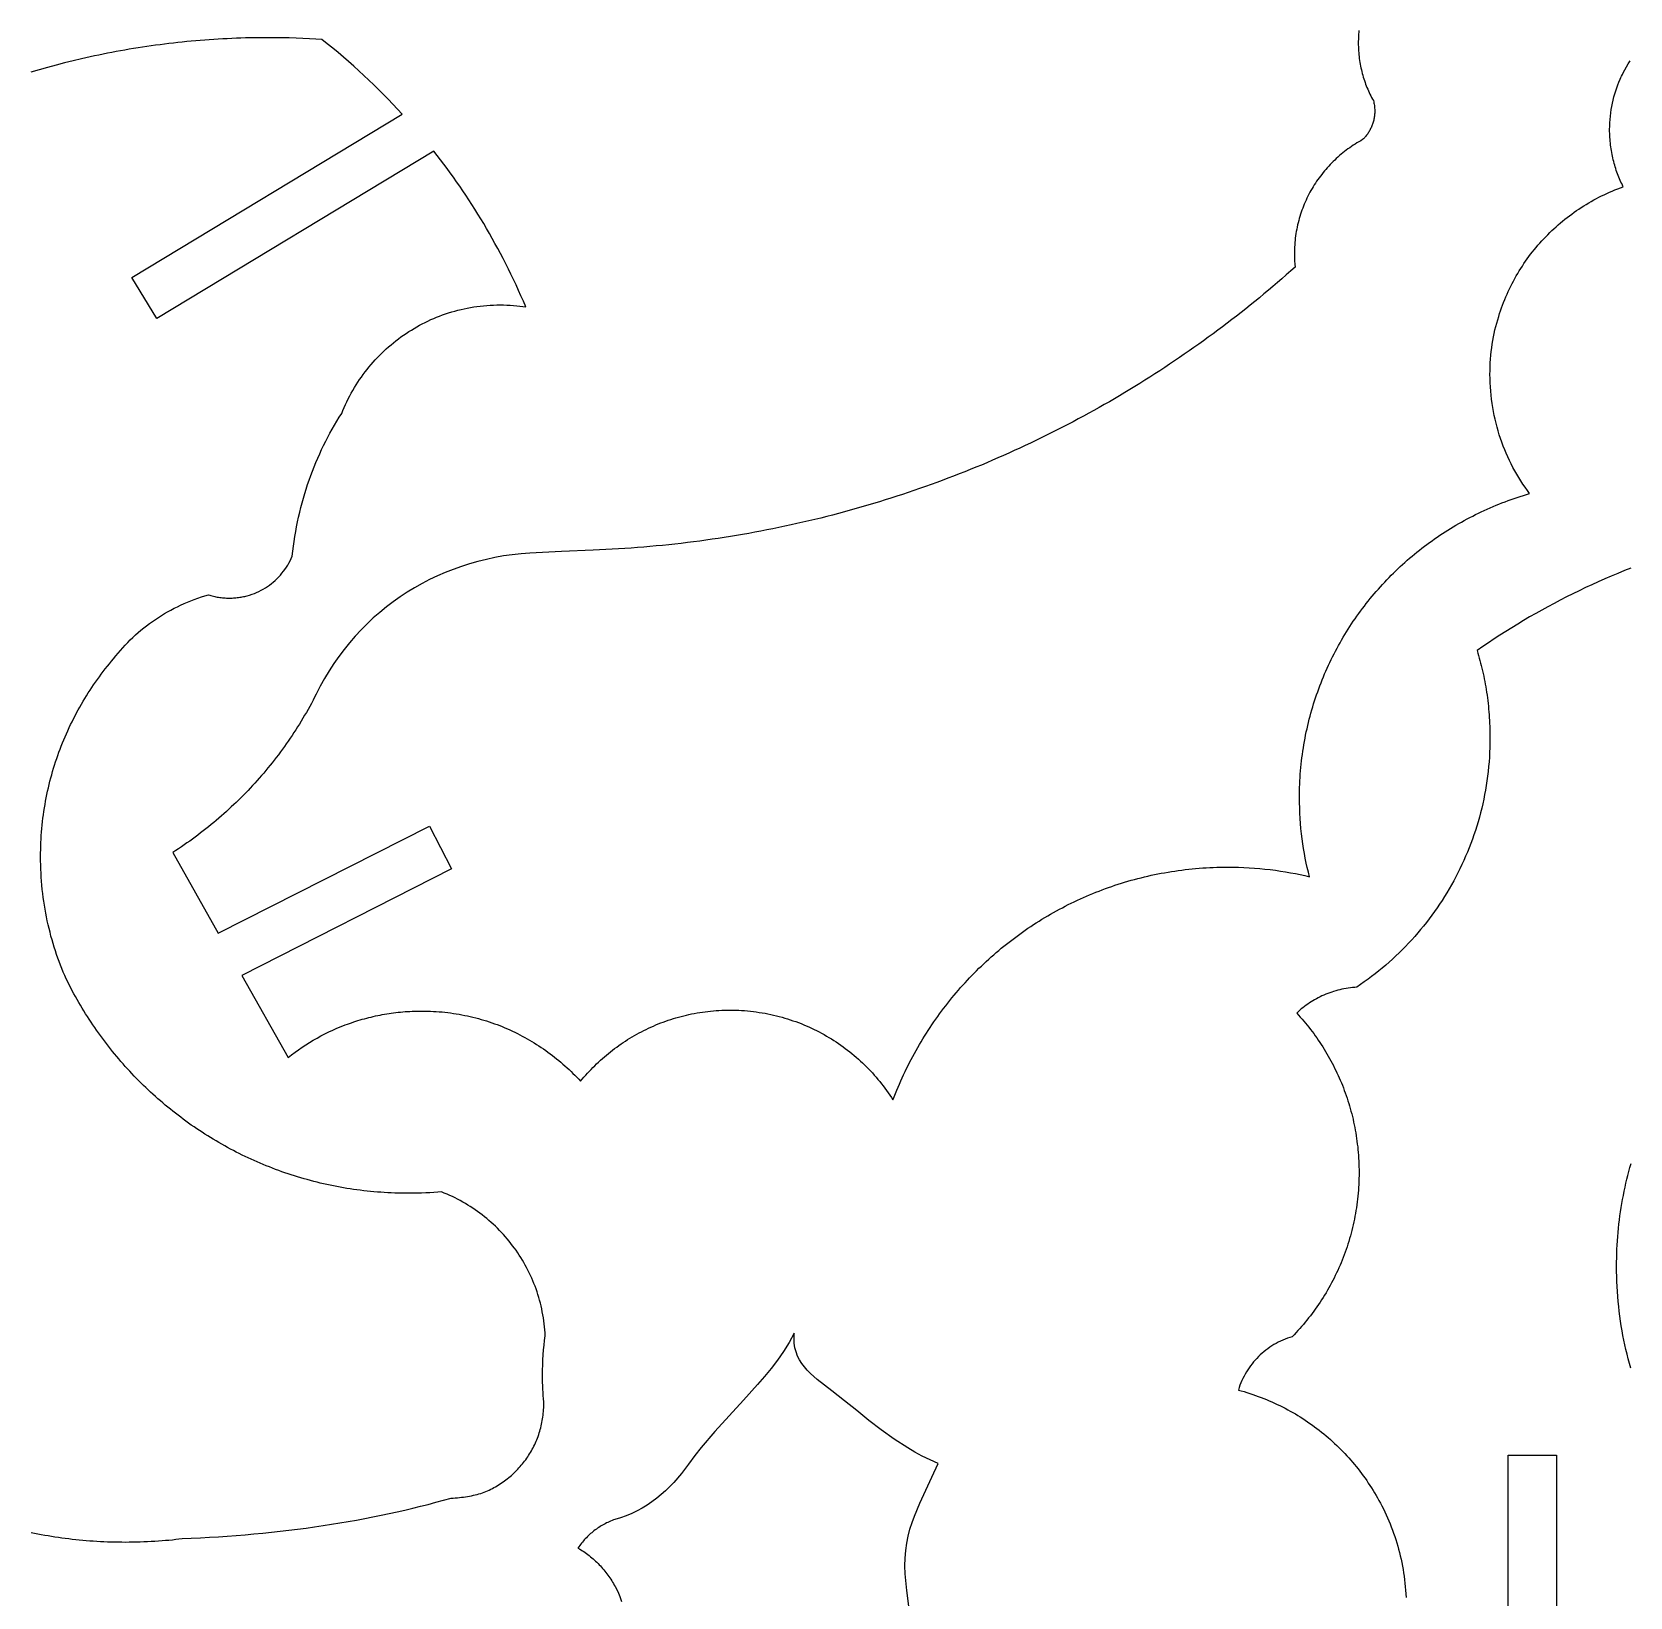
# Model space of a CAD drawing. Extents: x 296 to 476, y 465 to 753.
# Drawn here: x 346.6 to 397.6, y 646.4 to 696.4 of the extents above; entities that cross this region are included whole.
import ezdxf

# ---------------------------------------------------------------- set-up
doc = ezdxf.new("R2010")
doc.units = 0
doc.layers.add('Default_Layer', color=1, linetype='CONTINUOUS')

msp = doc.modelspace()

# ---------------------------------------------------------------- linework, layer by layer
at = {"layer": 'Default_Layer'}
for points in [[(388.936, 696.402), (388.93, 696.346), (388.926, 696.29), (388.922, 696.233), (388.919, 696.177), (388.917, 696.12), (388.916, 696.062), (388.915, 696.005), (388.916, 695.942), (388.917, 695.879), (388.92, 695.816), (388.923, 695.754), (388.928, 695.692), (388.934, 695.63), (388.94, 695.568), (388.948, 695.507), (388.956, 695.446), (388.966, 695.386), (388.976, 695.326), (388.988, 695.266), (389, 695.206), (389.013, 695.147), (389.027, 695.089), (389.042, 695.031), (389.058, 694.973), (389.075, 694.916), (389.092, 694.859), (389.111, 694.802), (389.13, 694.747), (389.15, 694.691), (389.171, 694.636), (389.193, 694.582), (389.216, 694.528), (389.239, 694.474), (389.263, 694.422), (389.288, 694.369), (389.314, 694.318), (389.341, 694.267), (389.368, 694.216), (389.396, 694.166), (389.406, 694.128), (389.415, 694.089), (389.422, 694.048), (389.428, 694.007), (389.433, 693.965), (389.437, 693.922), (389.439, 693.878), (389.44, 693.834), (389.439, 693.801), (389.438, 693.767), (389.436, 693.734), (389.433, 693.702), (389.429, 693.669), (389.425, 693.637), (389.419, 693.605), (389.413, 693.573), (389.406, 693.542), (389.398, 693.51), (389.39, 693.48), (389.381, 693.449), (389.371, 693.419), (389.36, 693.389), (389.349, 693.359), (389.336, 693.33), (389.324, 693.301), (389.31, 693.273), (389.296, 693.245), (389.281, 693.217), (389.266, 693.19), (389.249, 693.163), (389.233, 693.137), (389.215, 693.111), (389.197, 693.085), (389.179, 693.06), (389.159, 693.036), (389.14, 693.012), (389.119, 692.988), (389.098, 692.965), (389.077, 692.943), (389.055, 692.921), (388.994, 692.887), (388.934, 692.852), (388.874, 692.816), (388.815, 692.78), (388.757, 692.742), (388.699, 692.703), (388.642, 692.664), (388.586, 692.624), (388.531, 692.583), (388.476, 692.541), (388.422, 692.498), (388.369, 692.454), (388.316, 692.41), (388.264, 692.364), (388.213, 692.318), (388.163, 692.271), (388.114, 692.223), (388.065, 692.175), (388.018, 692.126), (387.971, 692.075), (387.925, 692.025), (387.879, 691.973), (387.835, 691.921), (387.791, 691.868), (387.749, 691.814), (387.707, 691.76), (387.666, 691.705), (387.626, 691.649), (387.587, 691.592), (387.549, 691.535), (387.512, 691.478), (387.476, 691.419), (387.441, 691.36), (387.406, 691.301), (387.373, 691.241), (387.341, 691.18), (387.309, 691.118), (387.279, 691.056), (387.25, 690.994), (387.221, 690.931), (387.194, 690.867), (387.168, 690.803), (387.143, 690.738), (387.119, 690.673), (387.096, 690.607), (387.074, 690.541), (387.053, 690.474), (387.033, 690.407), (387.015, 690.34), (386.997, 690.272), (386.981, 690.203), (386.966, 690.134), (386.952, 690.065), (386.939, 689.995), (386.927, 689.925), (386.917, 689.854), (386.907, 689.783), (386.899, 689.712), (386.892, 689.64), (386.887, 689.568), (386.882, 689.496), (386.879, 689.423), (386.877, 689.35), (386.877, 689.277), (386.878, 689.166), (386.882, 689.058), (386.889, 688.954), (386.898, 688.856), (386.759, 688.731), (386.618, 688.607), (386.477, 688.484), (386.336, 688.362), (386.193, 688.241), (386.05, 688.12), (385.907, 688), (385.762, 687.88), (385.617, 687.762), (385.472, 687.644), (385.325, 687.527), (385.178, 687.41), (385.031, 687.295), (384.883, 687.18), (384.734, 687.066), (384.584, 686.952), (384.434, 686.84), (384.283, 686.728), (384.132, 686.617), (383.98, 686.507), (383.827, 686.397), (383.674, 686.288), (383.52, 686.181), (383.366, 686.073), (383.211, 685.967), (383.055, 685.862), (382.899, 685.757), (382.742, 685.653), (382.584, 685.55), (382.426, 685.447), (382.268, 685.346), (382.108, 685.245), (381.949, 685.145), (381.788, 685.046), (381.627, 684.948), (381.466, 684.851), (381.303, 684.754), (381.141, 684.658), (380.977, 684.563), (380.813, 684.469), (380.649, 684.376), (380.484, 684.283), (380.318, 684.192), (380.152, 684.101), (379.986, 684.011), (379.819, 683.922), (379.651, 683.834), (379.482, 683.747), (379.314, 683.66), (379.144, 683.575), (378.974, 683.49), (378.804, 683.406), (378.633, 683.323), (378.461, 683.241), (378.289, 683.16), (378.117, 683.08), (377.944, 683.001), (377.77, 682.922), (377.596, 682.844), (377.422, 682.768), (377.246, 682.692), (377.071, 682.617), (376.895, 682.543), (376.718, 682.47), (376.541, 682.398), (376.363, 682.327), (376.185, 682.256), (376.007, 682.187), (375.828, 682.118), (375.648, 682.051), (375.468, 681.984), (375.288, 681.918), (375.107, 681.854), (374.925, 681.79), (374.744, 681.727), (374.561, 681.665), (374.378, 681.604), (374.195, 681.544), (374.011, 681.485), (373.827, 681.427), (373.643, 681.37), (373.458, 681.314), (373.272, 681.258), (373.086, 681.204), (372.9, 681.151), (372.713, 681.099), (372.526, 681.047), (372.338, 680.997), (372.15, 680.948), (371.961, 680.899), (371.772, 680.852), (371.583, 680.806), (371.393, 680.76), (371.203, 680.716), (371.013, 680.673), (370.822, 680.63), (370.63, 680.589), (370.438, 680.549), (370.246, 680.509), (370.054, 680.471), (369.861, 680.434), (369.667, 680.398), (369.474, 680.362), (369.279, 680.328), (369.085, 680.295), (368.89, 680.263), (368.695, 680.232), (368.499, 680.202), (368.303, 680.173), (368.107, 680.145), (367.91, 680.118), (367.713, 680.093), (367.516, 680.068), (367.318, 680.044), (367.12, 680.022), (366.921, 680), (366.722, 679.98), (366.523, 679.96), (366.324, 679.942), (366.124, 679.925), (365.924, 679.909), (365.723, 679.894), (365.522, 679.88), (365.321, 679.867), (365.12, 679.855), (364.918, 679.844), (364.716, 679.835), (364.514, 679.826), (363.5, 679.788), (362.494, 679.735), (362.212, 679.713), (361.931, 679.682), (361.654, 679.642), (361.379, 679.592), (361.106, 679.534), (360.837, 679.467), (360.571, 679.392), (360.309, 679.307), (360.05, 679.215), (359.795, 679.113), (359.544, 679.004), (359.297, 678.886), (359.055, 678.761), (358.817, 678.627), (358.584, 678.485), (358.357, 678.336), (358.134, 678.179), (357.917, 678.014), (357.706, 677.842), (357.5, 677.663), (357.3, 677.476), (357.107, 677.282), (356.92, 677.081), (356.739, 676.873), (356.566, 676.658), (356.399, 676.437), (356.24, 676.209), (356.088, 675.974), (355.944, 675.733), (355.807, 675.485), (355.679, 675.231), (355.628, 675.134), (355.577, 675.037), (355.525, 674.94), (355.472, 674.845), (355.419, 674.749), (355.365, 674.654), (355.31, 674.56), (355.255, 674.467), (355.199, 674.374), (355.142, 674.281), (355.084, 674.189), (355.026, 674.098), (354.967, 674.007), (354.907, 673.917), (354.847, 673.828), (354.786, 673.739), (354.725, 673.65), (354.662, 673.562), (354.599, 673.475), (354.536, 673.389), (354.471, 673.303), (354.406, 673.217), (354.341, 673.132), (354.275, 673.048), (354.208, 672.964), (354.14, 672.881), (354.072, 672.799), (354.003, 672.717), (353.933, 672.636), (353.863, 672.555), (353.792, 672.475), (353.721, 672.396), (353.649, 672.317), (353.576, 672.239), (353.503, 672.161), (353.429, 672.084), (353.354, 672.008), (353.279, 671.932), (353.203, 671.857), (353.126, 671.782), (353.049, 671.709), (352.971, 671.635), (352.893, 671.563), (352.814, 671.491), (352.734, 671.42), (352.654, 671.349), (352.573, 671.279), (352.492, 671.209), (352.409, 671.141), (352.327, 671.072), (352.243, 671.005), (352.16, 670.938), (352.075, 670.872), (351.99, 670.806), (351.904, 670.741), (351.818, 670.677), (351.731, 670.613), (351.644, 670.55), (351.556, 670.488), (351.467, 670.426), (351.378, 670.365), (351.288, 670.305), (351.198, 670.245), (351.107, 670.186), (352.555, 667.606), (359.296, 671.028), (359.991, 669.658), (353.308, 666.265), (354.781, 663.642), (354.89, 663.727), (355.002, 663.811), (355.115, 663.892), (355.23, 663.971), (355.347, 664.048), (355.466, 664.122), (355.586, 664.194), (355.708, 664.264), (355.831, 664.331), (355.957, 664.396), (356.083, 664.458), (356.212, 664.518), (356.341, 664.575), (356.472, 664.63), (356.605, 664.682), (356.672, 664.707), (356.739, 664.731), (356.807, 664.755), (356.874, 664.778), (356.943, 664.8), (357.011, 664.822), (357.08, 664.842), (357.149, 664.863), (357.218, 664.882), (357.288, 664.901), (357.358, 664.919), (357.428, 664.936), (357.499, 664.953), (357.57, 664.969), (357.641, 664.984), (357.713, 664.998), (357.784, 665.012), (357.856, 665.025), (357.929, 665.037), (358.001, 665.048), (358.074, 665.059), (358.147, 665.069), (358.22, 665.078), (358.294, 665.086), (358.367, 665.094), (358.441, 665.101), (358.516, 665.107), (358.59, 665.112), (358.665, 665.117), (358.74, 665.12), (358.815, 665.123), (358.89, 665.125), (358.965, 665.126), (359.041, 665.127), (359.135, 665.126), (359.229, 665.124), (359.322, 665.121), (359.415, 665.117), (359.507, 665.111), (359.6, 665.104), (359.692, 665.096), (359.783, 665.087), (359.875, 665.077), (359.965, 665.065), (360.056, 665.052), (360.146, 665.038), (360.236, 665.023), (360.325, 665.007), (360.414, 664.989), (360.503, 664.97), (360.591, 664.951), (360.678, 664.93), (360.765, 664.908), (360.852, 664.885), (360.939, 664.86), (361.024, 664.835), (361.11, 664.809), (361.195, 664.781), (361.279, 664.753), (361.363, 664.723), (361.447, 664.692), (361.53, 664.661), (361.612, 664.628), (361.694, 664.594), (361.775, 664.559), (361.856, 664.523), (361.936, 664.487), (362.016, 664.449), (362.095, 664.41), (362.174, 664.37), (362.252, 664.329), (362.329, 664.287), (362.406, 664.245), (362.482, 664.201), (362.558, 664.156), (362.633, 664.111), (362.707, 664.064), (362.781, 664.017), (362.854, 663.968), (362.926, 663.919), (362.998, 663.869), (363.069, 663.818), (363.14, 663.766), (363.21, 663.713), (363.279, 663.659), (363.347, 663.605), (363.415, 663.549), (363.482, 663.493), (363.548, 663.436), (363.613, 663.378), (363.678, 663.319), (363.742, 663.26), (363.805, 663.199), (363.868, 663.138), (363.93, 663.076), (363.99, 663.013), (364.051, 662.95), (364.11, 662.886), (364.164, 662.95), (364.218, 663.015), (364.273, 663.078), (364.33, 663.14), (364.387, 663.202), (364.444, 663.263), (364.503, 663.323), (364.562, 663.382), (364.622, 663.441), (364.683, 663.499), (364.745, 663.555), (364.807, 663.611), (364.87, 663.667), (364.934, 663.721), (364.999, 663.774), (365.064, 663.827), (365.13, 663.879), (365.197, 663.929), (365.265, 663.979), (365.333, 664.028), (365.402, 664.076), (365.471, 664.124), (365.541, 664.17), (365.612, 664.215), (365.683, 664.259), (365.755, 664.303), (365.828, 664.345), (365.901, 664.387), (365.975, 664.427), (366.05, 664.466), (366.125, 664.505), (366.201, 664.542), (366.277, 664.579), (366.354, 664.614), (366.431, 664.648), (366.509, 664.682), (366.588, 664.714), (366.667, 664.745), (366.746, 664.775), (366.826, 664.804), (366.907, 664.832), (366.988, 664.859), (367.069, 664.885), (367.151, 664.91), (367.234, 664.933), (367.317, 664.956), (367.4, 664.977), (367.484, 664.997), (367.568, 665.016), (367.653, 665.034), (367.738, 665.05), (367.824, 665.066), (367.91, 665.08), (367.996, 665.093), (368.083, 665.105), (368.17, 665.116), (368.258, 665.125), (368.345, 665.133), (368.434, 665.14), (368.522, 665.146), (368.611, 665.151), (368.7, 665.154), (368.79, 665.156), (368.88, 665.156), (368.976, 665.156), (369.069, 665.153), (369.16, 665.15), (369.245, 665.145), (369.34, 665.139), (369.435, 665.131), (369.529, 665.122), (369.623, 665.111), (369.716, 665.099), (369.809, 665.085), (369.902, 665.07), (369.994, 665.054), (370.085, 665.036), (370.176, 665.017), (370.267, 664.997), (370.357, 664.976), (370.446, 664.953), (370.535, 664.929), (370.624, 664.903), (370.711, 664.876), (370.799, 664.848), (370.885, 664.819), (370.971, 664.789), (371.057, 664.757), (371.142, 664.724), (371.226, 664.69), (371.31, 664.655), (371.393, 664.618), (371.475, 664.58), (371.557, 664.541), (371.638, 664.501), (371.718, 664.46), (371.798, 664.418), (371.876, 664.374), (371.955, 664.33), (372.032, 664.284), (372.109, 664.237), (372.185, 664.189), (372.26, 664.14), (372.335, 664.09), (372.409, 664.039), (372.482, 663.987), (372.554, 663.933), (372.625, 663.879), (372.696, 663.824), (372.766, 663.768), (372.835, 663.71), (372.903, 663.652), (372.97, 663.593), (373.037, 663.532), (373.102, 663.471), (373.167, 663.409), (373.231, 663.346), (373.294, 663.282), (373.356, 663.217), (373.417, 663.151), (373.477, 663.084), (373.536, 663.016), (373.595, 662.948), (373.652, 662.878), (373.708, 662.808), (373.764, 662.737), (373.818, 662.665), (373.872, 662.592), (373.924, 662.518), (373.976, 662.444), (374.026, 662.369), (374.075, 662.293), (374.115, 662.395), (374.155, 662.496), (374.196, 662.598), (374.238, 662.698), (374.28, 662.799), (374.324, 662.898), (374.369, 662.998), (374.414, 663.096), (374.46, 663.195), (374.508, 663.292), (374.556, 663.389), (374.605, 663.486), (374.654, 663.582), (374.705, 663.677), (374.757, 663.772), (374.809, 663.867), (374.862, 663.96), (374.916, 664.054), (374.971, 664.146), (375.026, 664.238), (375.083, 664.33), (375.14, 664.421), (375.198, 664.511), (375.257, 664.601), (375.316, 664.69), (375.377, 664.779), (375.438, 664.867), (375.5, 664.954), (375.563, 665.041), (375.626, 665.127), (375.691, 665.212), (375.756, 665.297), (375.821, 665.381), (375.888, 665.464), (375.955, 665.547), (376.023, 665.629), (376.092, 665.711), (376.161, 665.792), (376.231, 665.872), (376.302, 665.952), (376.374, 666.03), (376.446, 666.108), (376.519, 666.186), (376.593, 666.263), (376.667, 666.339), (376.742, 666.414), (376.818, 666.489), (376.895, 666.563), (376.972, 666.636), (377.049, 666.708), (377.128, 666.78), (377.207, 666.851), (377.287, 666.921), (377.367, 666.991), (377.448, 667.06), (377.53, 667.128), (377.612, 667.195), (377.695, 667.261), (377.778, 667.327), (377.863, 667.392), (377.947, 667.456), (378.033, 667.519), (378.119, 667.582), (378.205, 667.644), (378.292, 667.705), (378.38, 667.765), (378.468, 667.824), (378.557, 667.883), (378.646, 667.941), (378.736, 667.998), (378.827, 668.054), (378.918, 668.109), (379.01, 668.163), (379.102, 668.217), (379.195, 668.269), (379.288, 668.321), (379.382, 668.372), (379.476, 668.422), (379.571, 668.472), (379.666, 668.52), (379.762, 668.568), (379.858, 668.614), (379.955, 668.66), (380.052, 668.705), (380.15, 668.749), (380.248, 668.792), (380.347, 668.834), (380.446, 668.875), (380.546, 668.915), (380.646, 668.955), (380.747, 668.993), (380.848, 669.031), (380.95, 669.067), (381.051, 669.103), (381.154, 669.137), (381.257, 669.171), (381.36, 669.204), (381.464, 669.236), (381.568, 669.266), (381.672, 669.296), (381.777, 669.325), (381.882, 669.353), (381.988, 669.38), (382.094, 669.406), (382.2, 669.431), (382.307, 669.455), (382.414, 669.478), (382.522, 669.499), (382.63, 669.52), (382.738, 669.54), (382.847, 669.559), (382.956, 669.577), (383.065, 669.593), (383.175, 669.609), (383.285, 669.624), (383.395, 669.637), (383.506, 669.65), (383.617, 669.661), (383.728, 669.672), (383.84, 669.681), (383.952, 669.689), (384.064, 669.696), (384.176, 669.702), (384.289, 669.707), (384.402, 669.711), (384.515, 669.714), (384.629, 669.716), (384.743, 669.716), (384.917, 669.715), (385.09, 669.711), (385.262, 669.705), (385.434, 669.696), (385.604, 669.685), (385.773, 669.671), (385.94, 669.655), (386.106, 669.636), (386.27, 669.616), (386.433, 669.593), (386.593, 669.568), (386.752, 669.54), (386.908, 669.511), (387.062, 669.48), (387.214, 669.446), (387.362, 669.411), (387.325, 669.554), (387.29, 669.7), (387.257, 669.848), (387.226, 669.999), (387.197, 670.152), (387.17, 670.307), (387.146, 670.463), (387.125, 670.622), (387.105, 670.782), (387.088, 670.944), (387.074, 671.106), (387.062, 671.271), (387.052, 671.436), (387.046, 671.603), (387.042, 671.77), (387.04, 671.938), (387.041, 672.045), (387.042, 672.153), (387.045, 672.259), (387.049, 672.366), (387.054, 672.472), (387.06, 672.578), (387.067, 672.684), (387.076, 672.79), (387.085, 672.895), (387.095, 673), (387.107, 673.104), (387.12, 673.208), (387.133, 673.312), (387.148, 673.416), (387.164, 673.519), (387.18, 673.622), (387.198, 673.724), (387.217, 673.826), (387.237, 673.928), (387.258, 674.03), (387.28, 674.131), (387.303, 674.231), (387.327, 674.332), (387.352, 674.431), (387.378, 674.531), (387.405, 674.63), (387.432, 674.729), (387.461, 674.827), (387.491, 674.925), (387.522, 675.022), (387.554, 675.119), (387.587, 675.216), (387.62, 675.312), (387.655, 675.408), (387.691, 675.503), (387.727, 675.598), (387.765, 675.692), (387.803, 675.786), (387.842, 675.879), (387.883, 675.972), (387.924, 676.065), (387.966, 676.157), (388.009, 676.248), (388.053, 676.339), (388.097, 676.429), (388.143, 676.519), (388.189, 676.609), (388.237, 676.698), (388.285, 676.786), (388.334, 676.874), (388.384, 676.961), (388.435, 677.048), (388.487, 677.134), (388.539, 677.22), (388.592, 677.305), (388.647, 677.389), (388.702, 677.473), (388.757, 677.557), (388.814, 677.639), (388.871, 677.722), (388.93, 677.803), (388.989, 677.884), (389.049, 677.965), (389.109, 678.044), (389.171, 678.124), (389.233, 678.202), (389.296, 678.28), (389.359, 678.357), (389.424, 678.434), (389.489, 678.51), (389.555, 678.585), (389.622, 678.66), (389.689, 678.734), (389.757, 678.808), (389.826, 678.88), (389.896, 678.952), (389.966, 679.024), (390.037, 679.095), (390.109, 679.165), (390.182, 679.234), (390.255, 679.302), (390.329, 679.37), (390.403, 679.438), (390.478, 679.504), (390.554, 679.57), (390.631, 679.635), (390.708, 679.699), (390.786, 679.762), (390.865, 679.825), (390.944, 679.887), (391.024, 679.949), (391.104, 680.009), (391.185, 680.069), (391.267, 680.128), (391.349, 680.186), (391.432, 680.243), (391.516, 680.3), (391.6, 680.356), (391.685, 680.411), (391.77, 680.465), (391.856, 680.518), (391.943, 680.571), (392.03, 680.623), (392.118, 680.673), (392.206, 680.724), (392.295, 680.773), (392.384, 680.821), (392.474, 680.869), (392.565, 680.915), (392.656, 680.961), (392.747, 681.006), (392.839, 681.05), (392.932, 681.093), (393.025, 681.136), (393.119, 681.177), (393.213, 681.218), (393.308, 681.257), (393.403, 681.296), (393.498, 681.334), (393.595, 681.371), (393.691, 681.407), (393.788, 681.442), (393.886, 681.476), (393.984, 681.509), (394.082, 681.541), (394.181, 681.572), (394.281, 681.603), (394.381, 681.632), (394.308, 681.731), (394.236, 681.831), (394.167, 681.933), (394.1, 682.037), (394.034, 682.142), (393.971, 682.248), (393.909, 682.356), (393.85, 682.465), (393.793, 682.576), (393.738, 682.688), (393.685, 682.801), (393.634, 682.916), (393.585, 683.032), (393.539, 683.149), (393.494, 683.267), (393.452, 683.387), (393.413, 683.507), (393.376, 683.629), (393.341, 683.752), (393.308, 683.875), (393.278, 684), (393.251, 684.126), (393.225, 684.253), (393.203, 684.38), (393.183, 684.509), (393.165, 684.638), (393.15, 684.769), (393.138, 684.9), (393.129, 685.032), (393.122, 685.164), (393.118, 685.297), (393.116, 685.431), (393.117, 685.555), (393.121, 685.678), (393.127, 685.8), (393.135, 685.921), (393.145, 686.042), (393.157, 686.161), (393.172, 686.28), (393.189, 686.397), (393.207, 686.513), (393.228, 686.628), (393.251, 686.741), (393.275, 686.853), (393.302, 686.963), (393.33, 687.071), (393.361, 687.178), (393.393, 687.283), (393.422, 687.373), (393.452, 687.463), (393.483, 687.553), (393.516, 687.642), (393.55, 687.73), (393.585, 687.817), (393.622, 687.904), (393.659, 687.99), (393.698, 688.075), (393.738, 688.16), (393.779, 688.244), (393.821, 688.327), (393.864, 688.41), (393.909, 688.491), (393.954, 688.572), (394.001, 688.652), (394.049, 688.732), (394.098, 688.81), (394.148, 688.888), (394.199, 688.965), (394.251, 689.042), (394.304, 689.117), (394.358, 689.191), (394.413, 689.265), (394.47, 689.338), (394.527, 689.41), (394.585, 689.481), (394.645, 689.551), (394.705, 689.621), (394.766, 689.689), (394.829, 689.757), (394.892, 689.824), (394.956, 689.889), (395.021, 689.954), (395.087, 690.018), (395.154, 690.081), (395.222, 690.143), (395.291, 690.204), (395.361, 690.264), (395.431, 690.323), (395.503, 690.381), (395.575, 690.438), (395.648, 690.494), (395.722, 690.549), (395.797, 690.603), (395.873, 690.656), (395.95, 690.707), (396.027, 690.758), (396.105, 690.808), (396.184, 690.856), (396.264, 690.904), (396.344, 690.95), (396.426, 690.996), (396.508, 691.04), (396.591, 691.083), (396.674, 691.125), (396.758, 691.165), (396.843, 691.205), (396.929, 691.243), (397.016, 691.281), (397.103, 691.317), (397.19, 691.352), (397.279, 691.385), (397.368, 691.418), (397.343, 691.468), (397.318, 691.518), (397.294, 691.569), (397.27, 691.621), (397.248, 691.673), (397.226, 691.726), (397.205, 691.779), (397.184, 691.832), (397.164, 691.887), (397.145, 691.941), (397.127, 691.996), (397.109, 692.052), (397.093, 692.108), (397.077, 692.164), (397.062, 692.221), (397.047, 692.278), (397.034, 692.336), (397.021, 692.394), (397.009, 692.452), (396.998, 692.511), (396.987, 692.57), (396.978, 692.629), (396.969, 692.689), (396.962, 692.749), (396.955, 692.809), (396.949, 692.87), (396.944, 692.931), (396.94, 692.992), (396.936, 693.053), (396.934, 693.115), (396.933, 693.177), (396.932, 693.239), (396.934, 693.348), (396.938, 693.456), (396.945, 693.563), (396.955, 693.669), (396.967, 693.774), (396.982, 693.878), (397, 693.982), (397.02, 694.083), (397.043, 694.184), (397.068, 694.283), (397.096, 694.381), (397.126, 694.478), (397.158, 694.572), (397.192, 694.666), (397.229, 694.757), (397.267, 694.847), (397.29, 694.898), (397.314, 694.949), (397.338, 694.999), (397.363, 695.049), (397.415, 695.147), (397.47, 695.244), (397.527, 695.339), (397.586, 695.433)], [(346.586, 648.493), (346.693, 648.472), (346.801, 648.451), (346.909, 648.431), (347.018, 648.411), (347.127, 648.393), (347.236, 648.375), (347.345, 648.358), (347.455, 648.342), (347.565, 648.327), (347.675, 648.312), (347.786, 648.298), (347.897, 648.285), (348.008, 648.273), (348.119, 648.262), (348.231, 648.251), (348.343, 648.242), (348.455, 648.233), (348.568, 648.225), (348.68, 648.218), (348.793, 648.211), (348.906, 648.206), (349.02, 648.201), (349.134, 648.197), (349.247, 648.194), (349.362, 648.192), (349.476, 648.191), (349.59, 648.19), (349.71, 648.191), (349.83, 648.192), (349.949, 648.194), (350.067, 648.198), (350.185, 648.202), (350.302, 648.207), (350.418, 648.213), (350.533, 648.219), (350.647, 648.227), (350.76, 648.235), (350.872, 648.244), (350.982, 648.254), (351.09, 648.265), (351.197, 648.276), (351.302, 648.289), (351.405, 648.302), (351.695, 648.312), (351.983, 648.325), (352.271, 648.34), (352.557, 648.357), (352.843, 648.376), (353.127, 648.398), (353.41, 648.421), (353.692, 648.446), (353.973, 648.473), (354.252, 648.501), (354.53, 648.532), (354.807, 648.565), (355.082, 648.599), (355.356, 648.636), (355.628, 648.674), (355.898, 648.714), (356.167, 648.756), (356.435, 648.8), (356.7, 648.845), (356.964, 648.892), (357.227, 648.941), (357.487, 648.992), (357.745, 649.044), (358.002, 649.098), (358.256, 649.154), (358.509, 649.211), (358.759, 649.27), (359.008, 649.33), (359.254, 649.392), (359.498, 649.456), (359.74, 649.521), (359.979, 649.588), (360.047, 649.592), (360.115, 649.596), (360.182, 649.602), (360.248, 649.609), (360.314, 649.617), (360.379, 649.626), (360.444, 649.635), (360.507, 649.645), (360.57, 649.656), (360.632, 649.668), (360.693, 649.681), (360.753, 649.695), (360.812, 649.709), (360.87, 649.724), (360.927, 649.74), (360.983, 649.756), (361.037, 649.778), (361.09, 649.8), (361.143, 649.824), (361.195, 649.848), (361.247, 649.873), (361.298, 649.899), (361.348, 649.926), (361.398, 649.954), (361.447, 649.983), (361.496, 650.012), (361.544, 650.043), (361.591, 650.074), (361.638, 650.106), (361.684, 650.139), (361.729, 650.173), (361.774, 650.208), (361.818, 650.243), (361.862, 650.279), (361.904, 650.316), (361.946, 650.353), (361.988, 650.392), (362.028, 650.431), (362.068, 650.471), (362.107, 650.511), (362.146, 650.552), (362.183, 650.594), (362.22, 650.637), (362.256, 650.68), (362.291, 650.724), (362.325, 650.769), (362.359, 650.814), (362.392, 650.86), (362.423, 650.906), (362.454, 650.953), (362.484, 651.001), (362.514, 651.049), (362.542, 651.098), (362.57, 651.147), (362.596, 651.197), (362.622, 651.247), (362.647, 651.298), (362.67, 651.35), (362.693, 651.402), (362.715, 651.454), (362.736, 651.507), (362.756, 651.561), (362.775, 651.615), (362.793, 651.669), (362.81, 651.724), (362.826, 651.779), (362.841, 651.835), (362.855, 651.891), (362.867, 651.947), (362.879, 652.004), (362.89, 652.061), (362.899, 652.119), (362.908, 652.177), (362.915, 652.235), (362.922, 652.294), (362.927, 652.353), (362.931, 652.412), (362.934, 652.472), (362.935, 652.532), (362.936, 652.592), (362.935, 652.664), (362.926, 652.761), (362.918, 652.861), (362.912, 652.964), (362.906, 653.07), (362.902, 653.177), (362.899, 653.287), (362.897, 653.397), (362.896, 653.508), (362.897, 653.674), (362.902, 653.839), (362.909, 654.001), (362.919, 654.161), (362.931, 654.318), (362.946, 654.472), (362.963, 654.621), (362.983, 654.765), (362.978, 654.863), (362.97, 654.96), (362.961, 655.057), (362.951, 655.153), (362.938, 655.249), (362.924, 655.344), (362.908, 655.439), (362.89, 655.533), (362.871, 655.626), (362.85, 655.719), (362.827, 655.811), (362.803, 655.903), (362.777, 655.993), (362.75, 656.083), (362.721, 656.173), (362.69, 656.261), (362.658, 656.349), (362.624, 656.436), (362.589, 656.523), (362.552, 656.608), (362.514, 656.693), (362.474, 656.777), (362.433, 656.86), (362.39, 656.943), (362.346, 657.024), (362.301, 657.105), (362.254, 657.184), (362.205, 657.263), (362.156, 657.341), (362.105, 657.418), (362.052, 657.494), (361.999, 657.568), (361.944, 657.642), (361.887, 657.715), (361.83, 657.787), (361.771, 657.858), (361.711, 657.928), (361.65, 657.997), (361.587, 658.064), (361.524, 658.131), (361.459, 658.196), (361.393, 658.261), (361.326, 658.324), (361.257, 658.386), (361.188, 658.447), (361.117, 658.506), (361.046, 658.565), (360.973, 658.622), (360.899, 658.678), (360.824, 658.732), (360.749, 658.786), (360.672, 658.838), (360.594, 658.889), (360.515, 658.938), (360.435, 658.986), (360.354, 659.033), (360.273, 659.079), (360.19, 659.123), (360.107, 659.165), (360.022, 659.207), (359.937, 659.246), (359.851, 659.285), (359.764, 659.322), (359.676, 659.357), (359.556, 659.347), (359.431, 659.338), (359.303, 659.33), (359.172, 659.323), (359.038, 659.318), (358.903, 659.315), (358.765, 659.312), (358.627, 659.312), (358.515, 659.312), (358.404, 659.314), (358.292, 659.316), (358.181, 659.32), (358.07, 659.324), (357.96, 659.33), (357.85, 659.336), (357.739, 659.344), (357.63, 659.352), (357.52, 659.361), (357.411, 659.372), (357.302, 659.383), (357.193, 659.395), (357.085, 659.409), (356.977, 659.423), (356.869, 659.438), (356.762, 659.454), (356.654, 659.471), (356.547, 659.489), (356.441, 659.508), (356.335, 659.528), (356.229, 659.549), (356.123, 659.57), (356.018, 659.593), (355.913, 659.617), (355.809, 659.641), (355.704, 659.666), (355.6, 659.693), (355.497, 659.72), (355.394, 659.748), (355.291, 659.777), (355.189, 659.806), (355.086, 659.837), (354.985, 659.869), (354.883, 659.901), (354.783, 659.934), (354.682, 659.968), (354.582, 660.003), (354.482, 660.039), (354.383, 660.076), (354.284, 660.113), (354.185, 660.152), (354.087, 660.191), (353.99, 660.231), (353.892, 660.272), (353.795, 660.314), (353.699, 660.356), (353.603, 660.4), (353.507, 660.444), (353.412, 660.489), (353.318, 660.534), (353.223, 660.581), (353.13, 660.628), (353.036, 660.677), (352.944, 660.726), (352.851, 660.775), (352.759, 660.826), (352.668, 660.877), (352.577, 660.929), (352.487, 660.982), (352.397, 661.036), (352.307, 661.09), (352.218, 661.145), (352.13, 661.201), (352.042, 661.258), (351.954, 661.315), (351.867, 661.373), (351.781, 661.432), (351.695, 661.491), (351.61, 661.552), (351.525, 661.613), (351.44, 661.674), (351.357, 661.737), (351.273, 661.8), (351.191, 661.864), (351.109, 661.928), (351.027, 661.994), (350.946, 662.06), (350.866, 662.126), (350.786, 662.194), (350.707, 662.262), (350.628, 662.33), (350.55, 662.4), (350.472, 662.47), (350.395, 662.54), (350.319, 662.612), (350.243, 662.684), (350.168, 662.756), (350.093, 662.83), (350.019, 662.904), (349.946, 662.978), (349.873, 663.054), (349.801, 663.129), (349.73, 663.206), (349.659, 663.283), (349.589, 663.361), (349.519, 663.439), (349.45, 663.518), (349.382, 663.598), (349.314, 663.678), (349.248, 663.759), (349.181, 663.84), (349.116, 663.922), (349.051, 664.005), (348.986, 664.088), (348.923, 664.171), (348.86, 664.256), (348.798, 664.341), (348.736, 664.426), (348.675, 664.512), (348.615, 664.599), (348.556, 664.686), (348.497, 664.773), (348.439, 664.862), (348.382, 664.95), (348.325, 665.04), (348.269, 665.129), (348.214, 665.22), (348.16, 665.311), (348.106, 665.402), (348.053, 665.494), (348.001, 665.586), (347.95, 665.679), (347.899, 665.773), (347.849, 665.867), (347.8, 665.961), (347.752, 666.056), (347.704, 666.151), (347.656, 666.26), (347.61, 666.369), (347.565, 666.479), (347.521, 666.591), (347.478, 666.703), (347.437, 666.817), (347.397, 666.931), (347.359, 667.047), (347.322, 667.163), (347.286, 667.28), (347.252, 667.399), (347.219, 667.518), (347.188, 667.638), (347.158, 667.759), (347.129, 667.88), (347.102, 668.003), (347.077, 668.126), (347.053, 668.25), (347.031, 668.374), (347.01, 668.5), (346.991, 668.626), (346.973, 668.753), (346.957, 668.88), (346.942, 669.008), (346.93, 669.136), (346.919, 669.265), (346.909, 669.395), (346.901, 669.525), (346.895, 669.656), (346.891, 669.787), (346.888, 669.919), (346.887, 670.051), (346.888, 670.164), (346.89, 670.277), (346.893, 670.389), (346.898, 670.501), (346.903, 670.613), (346.91, 670.724), (346.919, 670.836), (346.928, 670.946), (346.939, 671.057), (346.951, 671.167), (346.964, 671.276), (346.978, 671.386), (346.994, 671.495), (347.011, 671.603), (347.029, 671.711), (347.048, 671.819), (347.068, 671.926), (347.09, 672.033), (347.112, 672.139), (347.136, 672.245), (347.161, 672.351), (347.187, 672.456), (347.214, 672.561), (347.243, 672.665), (347.272, 672.768), (347.303, 672.872), (347.334, 672.974), (347.367, 673.076), (347.401, 673.178), (347.436, 673.279), (347.472, 673.38), (347.509, 673.48), (347.547, 673.58), (347.586, 673.679), (347.627, 673.777), (347.668, 673.875), (347.71, 673.973), (347.754, 674.069), (347.798, 674.166), (347.843, 674.261), (347.89, 674.356), (347.937, 674.451), (347.985, 674.545), (348.035, 674.638), (348.085, 674.731), (348.136, 674.823), (348.189, 674.914), (348.242, 675.005), (348.296, 675.095), (348.351, 675.184), (348.407, 675.273), (348.464, 675.361), (348.522, 675.448), (348.58, 675.535), (348.64, 675.621), (348.701, 675.706), (348.762, 675.791), (348.824, 675.875), (348.888, 675.958), (348.952, 676.041), (349.017, 676.122), (349.082, 676.203), (349.149, 676.283), (349.216, 676.363), (349.288, 676.453), (349.36, 676.542), (349.435, 676.63), (349.511, 676.716), (349.589, 676.8), (349.668, 676.883), (349.749, 676.964), (349.832, 677.044), (349.916, 677.121), (350.002, 677.198), (350.089, 677.272), (350.178, 677.345), (350.268, 677.416), (350.36, 677.485), (350.453, 677.552), (350.548, 677.618), (350.644, 677.681), (350.741, 677.743), (350.84, 677.803), (350.94, 677.861), (351.042, 677.917), (351.145, 677.972), (351.249, 678.024), (351.355, 678.074), (351.462, 678.122), (351.57, 678.169), (351.679, 678.213), (351.79, 678.255), (351.902, 678.295), (352.015, 678.333), (352.13, 678.369), (352.245, 678.402), (352.283, 678.39), (352.321, 678.379), (352.36, 678.368), (352.4, 678.358), (352.44, 678.349), (352.481, 678.34), (352.522, 678.332), (352.564, 678.325), (352.606, 678.319), (352.648, 678.313), (352.691, 678.309), (352.735, 678.305), (352.778, 678.302), (352.822, 678.299), (352.866, 678.298), (352.911, 678.298), (352.953, 678.298), (352.995, 678.299), (353.036, 678.301), (353.078, 678.304), (353.119, 678.308), (353.16, 678.312), (353.2, 678.317), (353.241, 678.323), (353.281, 678.329), (353.321, 678.336), (353.361, 678.344), (353.4, 678.353), (353.439, 678.363), (353.478, 678.373), (353.555, 678.395), (353.631, 678.42), (353.705, 678.448), (353.779, 678.478), (353.85, 678.511), (353.921, 678.547), (353.99, 678.585), (354.057, 678.626), (354.123, 678.668), (354.187, 678.714), (354.25, 678.761), (354.31, 678.811), (354.369, 678.862), (354.426, 678.916), (354.481, 678.972), (354.535, 679.03), (354.586, 679.09), (354.635, 679.152), (354.682, 679.215), (354.726, 679.281), (354.769, 679.348), (354.809, 679.416), (354.846, 679.487), (354.882, 679.559), (354.915, 679.632), (354.932, 679.792), (354.952, 679.951), (354.974, 680.108), (354.998, 680.265), (355.024, 680.421), (355.053, 680.576), (355.084, 680.73), (355.117, 680.883), (355.152, 681.034), (355.189, 681.185), (355.228, 681.334), (355.269, 681.483), (355.312, 681.63), (355.357, 681.776), (355.405, 681.921), (355.454, 682.064), (355.505, 682.207), (355.558, 682.348), (355.613, 682.488), (355.67, 682.627), (355.728, 682.764), (355.789, 682.9), (355.851, 683.035), (355.915, 683.169), (355.981, 683.301), (356.049, 683.432), (356.118, 683.561), (356.19, 683.689), (356.262, 683.816), (356.337, 683.941), (356.413, 684.065), (356.491, 684.187), (356.529, 684.283), (356.57, 684.377), (356.612, 684.471), (356.655, 684.563), (356.701, 684.654), (356.747, 684.745), (356.796, 684.834), (356.846, 684.923), (356.897, 685.01), (356.95, 685.096), (357.005, 685.181), (357.061, 685.266), (357.118, 685.348), (357.177, 685.43), (357.237, 685.511), (357.299, 685.59), (357.362, 685.668), (357.426, 685.745), (357.492, 685.821), (357.559, 685.896), (357.628, 685.969), (357.697, 686.041), (357.768, 686.111), (357.841, 686.181), (357.914, 686.248), (357.989, 686.315), (358.065, 686.38), (358.142, 686.444), (358.22, 686.506), (358.3, 686.567), (358.38, 686.626), (358.462, 686.684), (358.544, 686.741), (358.628, 686.796), (358.713, 686.849), (358.799, 686.901), (358.886, 686.951), (358.973, 687), (359.062, 687.047), (359.152, 687.093), (359.243, 687.136), (359.334, 687.179), (359.427, 687.219), (359.52, 687.258), (359.614, 687.295), (359.71, 687.33), (359.805, 687.364), (359.902, 687.396), (360, 687.426), (360.098, 687.454), (360.197, 687.48), (360.297, 687.505), (360.397, 687.528), (360.498, 687.548), (360.6, 687.567), (360.703, 687.584), (360.806, 687.599), (360.91, 687.612), (361.014, 687.624), (361.119, 687.633), (361.224, 687.64), (361.33, 687.645), (361.437, 687.648), (361.544, 687.649), (361.652, 687.648), (361.759, 687.645), (361.865, 687.64), (361.969, 687.633), (362.072, 687.624), (362.172, 687.613), (362.269, 687.601), (362.363, 687.587), (362.286, 687.764), (362.209, 687.939), (362.13, 688.113), (362.051, 688.286), (361.971, 688.457), (361.889, 688.626), (361.807, 688.794), (361.723, 688.961), (361.639, 689.126), (361.553, 689.289), (361.467, 689.452), (361.38, 689.612), (361.291, 689.772), (361.202, 689.93), (361.112, 690.087), (361.02, 690.242), (360.928, 690.396), (360.835, 690.548), (360.741, 690.7), (360.645, 690.85), (360.549, 690.998), (360.452, 691.146), (360.354, 691.292), (360.255, 691.436), (360.155, 691.58), (360.055, 691.722), (359.953, 691.863), (359.85, 692.003), (359.747, 692.141), (359.642, 692.279), (359.537, 692.415), (359.43, 692.55), (350.592, 687.212), (350.592, 687.212), (349.797, 688.527), (358.422, 693.736), (358.274, 693.896), (358.125, 694.054), (357.974, 694.21), (357.822, 694.365), (357.668, 694.518), (357.513, 694.67), (357.356, 694.82), (357.198, 694.969), (357.037, 695.117), (356.875, 695.263), (356.711, 695.408), (356.545, 695.552), (356.376, 695.695), (356.206, 695.837), (356.033, 695.978), (355.858, 696.118), (355.663, 696.13), (355.46, 696.141), (355.252, 696.15), (355.038, 696.158), (354.821, 696.164), (354.6, 696.169), (354.376, 696.172), (354.152, 696.173), (354.005, 696.172), (353.859, 696.171), (353.713, 696.169), (353.568, 696.166), (353.422, 696.163), (353.277, 696.158), (353.132, 696.153), (352.987, 696.147), (352.842, 696.141), (352.698, 696.133), (352.554, 696.125), (352.41, 696.116), (352.266, 696.106), (352.122, 696.096), (351.979, 696.085), (351.836, 696.073), (351.693, 696.06), (351.55, 696.046), (351.408, 696.032), (351.265, 696.017), (351.123, 696.001), (350.981, 695.985), (350.84, 695.967), (350.698, 695.949), (350.557, 695.931), (350.416, 695.911), (350.276, 695.891), (350.135, 695.87), (349.995, 695.848), (349.855, 695.826), (349.716, 695.802), (349.576, 695.778), (349.437, 695.754), (349.298, 695.729), (349.16, 695.702), (349.021, 695.676), (348.883, 695.648), (348.745, 695.62), (348.608, 695.591), (348.47, 695.561), (348.197, 695.5), (347.924, 695.436), (347.653, 695.369), (347.382, 695.299), (347.113, 695.226), (346.845, 695.151), (346.578, 695.073)], [(397.611, 679.257), (397.401, 679.173), (397.191, 679.087), (396.983, 678.999), (396.776, 678.91), (396.57, 678.819), (396.366, 678.726), (396.162, 678.631), (395.959, 678.534), (395.758, 678.435), (395.558, 678.335), (395.359, 678.233), (395.161, 678.129), (394.964, 678.024), (394.769, 677.916), (394.574, 677.807), (394.381, 677.696), (394.19, 677.584), (393.999, 677.47), (393.81, 677.354), (393.622, 677.237), (393.435, 677.118), (393.25, 676.997), (393.066, 676.874), (392.883, 676.751), (392.702, 676.625), (392.726, 676.546), (392.75, 676.467), (392.773, 676.387), (392.795, 676.307), (392.817, 676.226), (392.838, 676.144), (392.858, 676.061), (392.878, 675.978), (392.897, 675.894), (392.915, 675.81), (392.932, 675.725), (392.949, 675.64), (392.965, 675.554), (392.98, 675.467), (392.994, 675.38), (393.008, 675.293), (393.021, 675.205), (393.033, 675.116), (393.044, 675.027), (393.055, 674.938), (393.064, 674.848), (393.073, 674.758), (393.081, 674.668), (393.089, 674.577), (393.095, 674.486), (393.101, 674.395), (393.105, 674.303), (393.109, 674.211), (393.112, 674.118), (393.114, 674.026), (393.116, 673.933), (393.116, 673.84), (393.115, 673.686), (393.111, 673.532), (393.105, 673.378), (393.097, 673.226), (393.086, 673.074), (393.073, 672.923), (393.057, 672.772), (393.039, 672.622), (393.019, 672.473), (392.997, 672.324), (392.972, 672.176), (392.945, 672.029), (392.916, 671.883), (392.884, 671.738), (392.851, 671.593), (392.815, 671.45), (392.777, 671.307), (392.737, 671.165), (392.695, 671.024), (392.65, 670.883), (392.604, 670.744), (392.555, 670.606), (392.504, 670.468), (392.452, 670.332), (392.397, 670.197), (392.34, 670.062), (392.282, 669.929), (392.221, 669.797), (392.158, 669.666), (392.094, 669.535), (392.027, 669.406), (391.959, 669.279), (391.889, 669.152), (391.816, 669.026), (391.742, 668.902), (391.667, 668.779), (391.589, 668.657), (391.509, 668.536), (391.428, 668.416), (391.345, 668.298), (391.261, 668.181), (391.174, 668.065), (391.086, 667.951), (390.996, 667.838), (390.904, 667.726), (390.811, 667.616), (390.716, 667.507), (390.62, 667.4), (390.522, 667.294), (390.422, 667.189), (390.321, 667.086), (390.218, 666.984), (390.114, 666.884), (390.008, 666.785), (389.901, 666.688), (389.792, 666.593), (389.681, 666.499), (389.57, 666.406), (389.456, 666.315), (389.342, 666.226), (389.226, 666.139), (389.108, 666.053), (388.99, 665.968), (388.87, 665.886), (388.8, 665.881), (388.73, 665.875), (388.662, 665.868), (388.593, 665.858), (388.525, 665.848), (388.458, 665.836), (388.391, 665.822), (388.325, 665.807), (388.26, 665.791), (388.195, 665.773), (388.13, 665.754), (388.067, 665.733), (388.004, 665.711), (387.941, 665.688), (387.879, 665.663), (387.818, 665.637), (387.758, 665.61), (387.699, 665.582), (387.64, 665.552), (387.582, 665.521), (387.524, 665.489), (387.468, 665.456), (387.412, 665.422), (387.357, 665.386), (387.304, 665.349), (387.25, 665.312), (387.198, 665.273), (387.147, 665.233), (387.096, 665.192), (387.047, 665.149), (386.998, 665.106), (386.951, 665.062), (387.008, 664.999), (387.065, 664.936), (387.121, 664.872), (387.176, 664.807), (387.231, 664.742), (387.285, 664.676), (387.338, 664.609), (387.39, 664.542), (387.442, 664.474), (387.493, 664.405), (387.543, 664.336), (387.592, 664.267), (387.641, 664.196), (387.688, 664.125), (387.735, 664.054), (387.782, 663.982), (387.827, 663.909), (387.872, 663.836), (387.915, 663.763), (387.958, 663.688), (388, 663.613), (388.042, 663.538), (388.082, 663.462), (388.122, 663.386), (388.161, 663.309), (388.198, 663.232), (388.235, 663.154), (388.272, 663.075), (388.307, 662.996), (388.341, 662.917), (388.375, 662.837), (388.408, 662.757), (388.439, 662.676), (388.47, 662.595), (388.5, 662.513), (388.529, 662.431), (388.557, 662.348), (388.584, 662.265), (388.61, 662.182), (388.635, 662.098), (388.66, 662.014), (388.683, 661.929), (388.705, 661.844), (388.727, 661.759), (388.747, 661.673), (388.767, 661.587), (388.785, 661.5), (388.802, 661.413), (388.819, 661.326), (388.834, 661.238), (388.849, 661.15), (388.862, 661.062), (388.874, 660.973), (388.885, 660.884), (388.896, 660.794), (388.905, 660.705), (388.913, 660.615), (388.92, 660.525), (388.926, 660.434), (388.931, 660.343), (388.935, 660.252), (388.938, 660.16), (388.939, 660.069), (388.94, 659.977), (388.939, 659.881), (388.937, 659.786), (388.934, 659.691), (388.93, 659.597), (388.925, 659.503), (388.919, 659.409), (388.911, 659.315), (388.902, 659.222), (388.892, 659.129), (388.881, 659.036), (388.869, 658.944), (388.856, 658.852), (388.842, 658.761), (388.826, 658.669), (388.81, 658.579), (388.792, 658.488), (388.773, 658.398), (388.753, 658.309), (388.733, 658.219), (388.711, 658.131), (388.688, 658.042), (388.664, 657.954), (388.639, 657.867), (388.613, 657.78), (388.586, 657.693), (388.557, 657.607), (388.528, 657.521), (388.498, 657.436), (388.467, 657.351), (388.435, 657.267), (388.402, 657.183), (388.368, 657.1), (388.333, 657.017), (388.297, 656.935), (388.26, 656.853), (388.222, 656.772), (388.183, 656.691), (388.143, 656.611), (388.103, 656.531), (388.061, 656.452), (388.019, 656.374), (387.975, 656.296), (387.931, 656.219), (387.886, 656.142), (387.84, 656.066), (387.793, 655.99), (387.745, 655.915), (387.696, 655.841), (387.647, 655.767), (387.596, 655.694), (387.545, 655.621), (387.493, 655.549), (387.44, 655.478), (387.387, 655.408), (387.332, 655.338), (387.277, 655.269), (387.221, 655.2), (387.164, 655.132), (387.106, 655.065), (387.048, 654.999), (386.989, 654.933), (386.929, 654.868), (386.868, 654.803), (386.806, 654.74), (386.73, 654.715), (386.654, 654.689), (386.58, 654.66), (386.507, 654.629), (386.435, 654.596), (386.364, 654.561), (386.294, 654.524), (386.226, 654.485), (386.16, 654.444), (386.095, 654.401), (386.031, 654.356), (385.968, 654.309), (385.908, 654.26), (385.848, 654.21), (385.791, 654.158), (385.735, 654.104), (385.68, 654.048), (385.628, 653.991), (385.577, 653.933), (385.528, 653.872), (385.48, 653.81), (385.435, 653.747), (385.391, 653.682), (385.35, 653.616), (385.31, 653.548), (385.272, 653.479), (385.237, 653.409), (385.203, 653.337), (385.171, 653.264), (385.142, 653.19), (385.115, 653.115), (385.09, 653.039), (385.182, 653.013), (385.274, 652.986), (385.365, 652.958), (385.456, 652.929), (385.547, 652.899), (385.636, 652.868), (385.725, 652.836), (385.814, 652.803), (385.902, 652.768), (385.989, 652.733), (386.076, 652.696), (386.162, 652.659), (386.248, 652.62), (386.332, 652.58), (386.417, 652.54), (386.5, 652.498), (386.583, 652.455), (386.665, 652.411), (386.747, 652.367), (386.828, 652.321), (386.908, 652.274), (386.987, 652.226), (387.066, 652.178), (387.144, 652.128), (387.222, 652.077), (387.299, 652.026), (387.375, 651.973), (387.45, 651.92), (387.524, 651.866), (387.598, 651.81), (387.671, 651.754), (387.744, 651.697), (387.815, 651.639), (387.886, 651.58), (387.956, 651.52), (388.025, 651.46), (388.094, 651.398), (388.161, 651.336), (388.228, 651.272), (388.294, 651.208), (388.359, 651.143), (388.424, 651.077), (388.487, 651.011), (388.55, 650.943), (388.612, 650.875), (388.673, 650.806), (388.733, 650.736), (388.792, 650.665), (388.851, 650.594), (388.909, 650.522), (388.965, 650.449), (389.021, 650.375), (389.076, 650.3), (389.13, 650.225), (389.183, 650.149), (389.235, 650.072), (389.287, 649.995), (389.337, 649.917), (389.387, 649.838), (389.435, 649.758), (389.483, 649.678), (389.529, 649.597), (389.575, 649.515), (389.619, 649.432), (389.668, 649.341), (389.715, 649.248), (389.76, 649.155), (389.805, 649.06), (389.848, 648.964), (389.889, 648.868), (389.93, 648.77), (389.969, 648.672), (390.006, 648.572), (390.042, 648.472), (390.077, 648.371), (390.11, 648.269), (390.142, 648.166), (390.172, 648.062), (390.201, 647.958), (390.229, 647.853), (390.254, 647.747), (390.279, 647.64), (390.301, 647.533), (390.322, 647.425), (390.342, 647.316), (390.36, 647.207), (390.376, 647.097), (390.391, 646.986), (390.404, 646.875), (390.415, 646.763), (390.425, 646.651), (390.433, 646.538), (390.439, 646.425)], [(397.603, 653.737), (397.563, 653.883), (397.524, 654.03), (397.487, 654.178), (397.452, 654.326), (397.419, 654.476), (397.387, 654.627), (397.358, 654.779), (397.33, 654.931), (397.304, 655.085), (397.281, 655.239), (397.259, 655.394), (397.239, 655.55), (397.221, 655.707), (397.206, 655.864), (397.192, 656.022), (397.18, 656.181), (397.171, 656.34), (397.163, 656.5), (397.158, 656.661), (397.155, 656.822), (397.153, 656.984), (397.154, 657.12), (397.157, 657.256), (397.16, 657.392), (397.166, 657.527), (397.173, 657.662), (397.181, 657.797), (397.191, 657.931), (397.202, 658.064), (397.215, 658.198), (397.229, 658.33), (397.245, 658.463), (397.262, 658.594), (397.281, 658.726), (397.301, 658.857), (397.323, 658.987), (397.346, 659.117), (397.37, 659.247), (397.396, 659.376), (397.423, 659.504), (397.451, 659.632), (397.481, 659.759), (397.513, 659.886), (397.545, 660.012), (397.579, 660.138), (397.615, 660.263)], [(374.583, 646.147), (374.514, 646.642), (374.466, 647.171), (374.456, 647.43), (374.461, 647.68), (374.481, 647.92), (374.515, 648.151), (374.56, 648.376), (374.617, 648.595), (374.683, 648.808), (374.757, 649.018), (374.928, 649.431), (375.118, 649.842), (375.318, 650.259), (375.519, 650.692), (375.258, 650.809), (375.01, 650.931), (374.771, 651.059), (374.543, 651.192), (374.11, 651.471), (373.701, 651.765), (373.307, 652.07), (372.919, 652.382), (372.527, 652.698), (372.123, 653.014), (371.885, 653.195), (371.654, 653.379), (371.439, 653.57), (371.341, 653.671), (371.25, 653.776), (371.168, 653.886), (371.095, 654.001), (371.033, 654.123), (370.983, 654.252), (370.947, 654.389), (370.925, 654.534), (370.918, 654.688), (370.927, 654.852), (370.76, 654.556), (370.58, 654.271), (370.387, 653.995), (370.184, 653.727), (369.973, 653.466), (369.755, 653.21), (369.304, 652.71), (368.845, 652.216), (368.392, 651.719), (367.957, 651.209), (367.751, 650.945), (367.554, 650.675), (367.331, 650.375), (367.087, 650.091), (366.822, 649.826), (366.538, 649.584), (366.388, 649.472), (366.234, 649.367), (366.075, 649.27), (365.91, 649.18), (365.741, 649.099), (365.567, 649.026), (365.388, 648.963), (365.205, 648.909), (365.205, 648.909), (365.159, 648.893), (365.114, 648.875), (365.069, 648.857), (365.025, 648.838), (364.981, 648.818), (364.938, 648.797), (364.895, 648.775), (364.853, 648.753), (364.812, 648.73), (364.771, 648.706), (364.731, 648.681), (364.691, 648.656), (364.652, 648.629), (364.613, 648.602), (364.575, 648.575), (364.538, 648.546), (364.501, 648.517), (364.465, 648.487), (364.429, 648.457), (364.395, 648.426), (364.36, 648.394), (364.327, 648.361), (364.294, 648.328), (364.261, 648.294), (364.23, 648.259), (364.199, 648.224), (364.169, 648.188), (364.139, 648.152), (364.11, 648.114), (364.082, 648.077), (364.054, 648.038), (364.028, 647.999), (364.074, 647.971), (364.121, 647.943), (364.167, 647.913), (364.212, 647.883), (364.256, 647.852), (364.3, 647.82), (364.344, 647.788), (364.386, 647.755), (364.428, 647.721), (364.47, 647.687), (364.511, 647.652), (364.551, 647.616), (364.59, 647.58), (364.629, 647.543), (364.667, 647.505), (364.705, 647.467), (364.742, 647.428), (364.778, 647.388), (364.813, 647.348), (364.848, 647.307), (364.882, 647.265), (364.916, 647.223), (364.948, 647.18), (364.981, 647.136), (365.012, 647.092), (365.043, 647.048), (365.072, 647.002), (365.102, 646.956), (365.13, 646.91), (365.158, 646.863), (365.185, 646.815), (365.211, 646.767), (365.298, 646.61), (365.366, 646.453), (365.416, 646.295)], [(393.7, 640.498), (393.7, 650.958), (395.237, 650.958), (395.237, 639.552)]]:
    msp.add_lwpolyline(points, dxfattribs=at)

doc.saveas('drawing.dxf')
